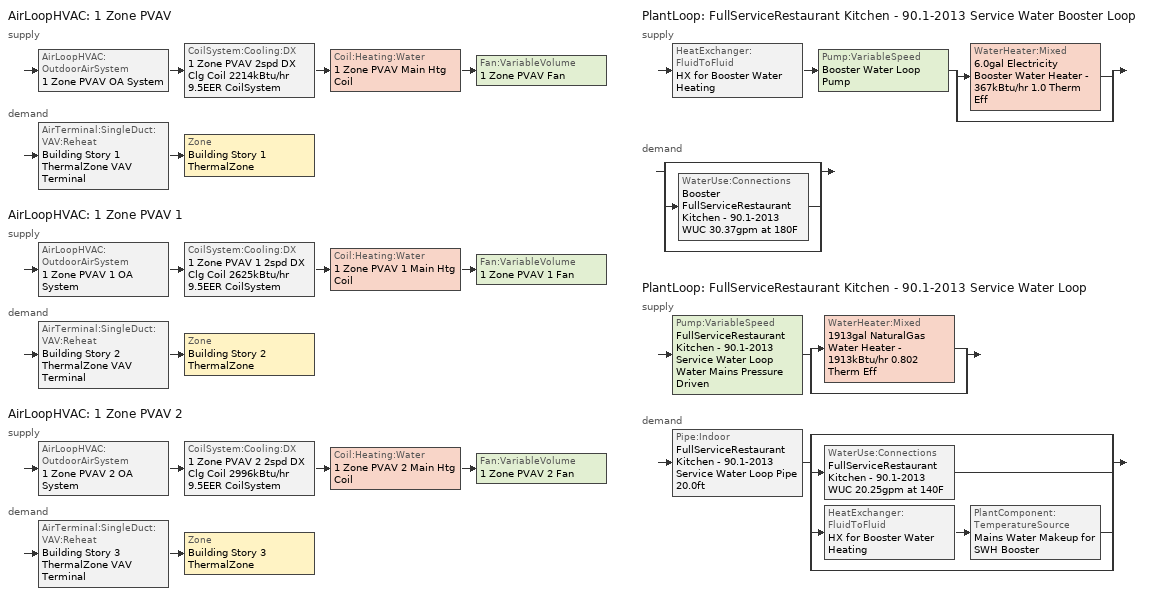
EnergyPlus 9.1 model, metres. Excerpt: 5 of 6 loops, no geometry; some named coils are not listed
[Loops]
AirLoopHVAC '1 Zone PVAV'
 supply: AirLoopHVAC:OutdoorAirSystem '1 Zone PVAV OA System' > CoilSystem:Cooling:DX '1 Zone PVAV 2spd DX Clg Coil 2214kBtu/hr 9.5EER CoilSystem' > Coil:Heating:Water '1 Zone PVAV Main Htg Coil' > Fan:VariableVolume '1 Zone PVAV Fan'
 demand: AirTerminal:SingleDuct:VAV:Reheat 'Building Story 1 ThermalZone VAV Terminal' > Zone 'Building Story 1 ThermalZone'
AirLoopHVAC '1 Zone PVAV 1'
 supply: AirLoopHVAC:OutdoorAirSystem '1 Zone PVAV 1 OA System' > CoilSystem:Cooling:DX '1 Zone PVAV 1 2spd DX Clg Coil 2625kBtu/hr 9.5EER CoilSystem' > Coil:Heating:Water '1 Zone PVAV 1 Main Htg Coil' > Fan:VariableVolume '1 Zone PVAV 1 Fan'
 demand: AirTerminal:SingleDuct:VAV:Reheat 'Building Story 2 ThermalZone VAV Terminal' > Zone 'Building Story 2 ThermalZone'
AirLoopHVAC '1 Zone PVAV 2'
 supply: AirLoopHVAC:OutdoorAirSystem '1 Zone PVAV 2 OA System' > CoilSystem:Cooling:DX '1 Zone PVAV 2 2spd DX Clg Coil 2996kBtu/hr 9.5EER CoilSystem' > Coil:Heating:Water '1 Zone PVAV 2 Main Htg Coil' > Fan:VariableVolume '1 Zone PVAV 2 Fan'
 demand: AirTerminal:SingleDuct:VAV:Reheat 'Building Story 3 ThermalZone VAV Terminal' > Zone 'Building Story 3 ThermalZone'
PlantLoop 'FullServiceRestaurant Kitchen - 90.1-2013 Service Water Booster Loop'
 supply: HeatExchanger:FluidToFluid 'HX for Booster Water Heating' > Pump:VariableSpeed 'Booster Water Loop Pump' > split
  | WaterHeater:Mixed '6.0gal Electricity Booster Water Heater - 367kBtu/hr 1.0 Therm Eff'
  | bypass
 demand: split
  | bypass
  | WaterUse:Connections 'Booster FullServiceRestaurant Kitchen - 90.1-2013 WUC 30.37gpm at 180F'
  | bypass
PlantLoop 'FullServiceRestaurant Kitchen - 90.1-2013 Service Water Loop'
 supply: Pump:VariableSpeed 'FullServiceRestaurant Kitchen - 90.1-2013 Service Water Loop Water Mains Pressure Driven' > split
  | WaterHeater:Mixed '1913gal NaturalGas Water Heater - 1913kBtu/hr 0.802 Therm Eff'
  | bypass
 demand: Pipe:Indoor 'FullServiceRestaurant Kitchen - 90.1-2013 Service Water Loop Pipe 20.0ft' > split
  | bypass
  | WaterUse:Connections 'FullServiceRestaurant Kitchen - 90.1-2013 WUC 20.25gpm at 140F'
  | HeatExchanger:FluidToFluid 'HX for Booster Water Heating' > PlantComponent:TemperatureSource 'Mains Water Makeup for SWH Booster'
  | bypass
[Material]
Copper pipe 0.75in type L: Roughness=Smooth; Thickness {m}=0.001143; Conductivity {W/m-K}=386; Density {kg/m3}=8906.27; Specific Heat {J/kg-K}=385.1856; Thermal Absorptance=0.9; Solar Absorptance=0.7; Visible Absorptance=0.7
[Construction]
Uninsulated copper pipe 0.75in type L: Copper pipe 0.75in type L
[ZoneControl:Thermostat] Control Object Type 1=ThermostatSetpoint:DualSetpoint
Name | Zone or ZoneList | Control Type Schedule | Control Name 1
Building Story 1 ThermalZone Thermostat | Building Story 1 ThermalZone | Building Story 1 ThermalZone Thermostat Schedule | Story Top Blended Space Type Thermostat
Building Story 2 ThermalZone Thermostat | Building Story 2 ThermalZone | Building Story 2 ThermalZone Thermostat Schedule | Story Mid Blended Space Type Thermostat
Building Story 3 ThermalZone Thermostat | Building Story 3 ThermalZone | Building Story 3 ThermalZone Thermostat Schedule | Story Ground Blended Space Type Thermostat
[ThermostatSetpoint:DualSetpoint]
Name | Heating Setpoint Temperature Schedule | Cooling Setpoint Temperature Schedule
Story Top Blended Space Type Thermostat; Story Mid Blended Space Type Thermostat | RestaurantSitDown HTGSETP_SCH_NO_OPTIMUM | RestaurantSitDown CLGSETP_SCH_NO_OPTIMUM
Story Ground Blended Space Type Thermostat | RestaurantSitDown HTGSETP_KITCHEN_SCH_NO_OPTIMUM | RestaurantSitDown CLGSETP_KITCHEN_SCH_NO_OPTIMUM
[AirTerminal:SingleDuct:VAV:Reheat] Availability Schedule=Always On Discrete; Maximum Air Flow Rate {m3/s}=Autosize; Zone Minimum Air Flow Input Method=Constant; Constant Minimum Air Flow Fraction=0.7; Fixed Minimum Air Flow Rate {m3/s}=0; Maximum Hot Water or Steam Flow Rate {m3/s}=Autosize; Minimum Hot Water or Steam Flow Rate {m3/s}=0; Convergence Tolerance=0.001; Damper Heating Action=ReverseWithLimits; Maximum Flow per Zone Floor Area During Reheat {m3/s-m2}=Autocalculate; Maximum Flow Fraction During Reheat=Autocalculate; Maximum Reheat Air Temperature {C}=50
Name | Reheat Coil
Building Story 1 ThermalZone VAV Terminal | Building Story 1 ThermalZone Reheat Coil
Building Story 2 ThermalZone VAV Terminal | Building Story 2 ThermalZone Reheat Coil
Building Story 3 ThermalZone VAV Terminal | Building Story 3 ThermalZone Reheat Coil
[Coil:Heating:Water] Availability Schedule=Always On Discrete; U-Factor Times Area Value {W/K}=Autosize; Maximum Water Flow Rate {m3/s}=Autosize; Performance Input Method=UFactorTimesAreaAndDesignWaterFlowRate; Rated Capacity {W}=Autosize; Rated Inlet Water Temperature {C}=82.2222; Rated Inlet Air Temperature {C}=7.22222; Rated Outlet Water Temperature {C}=71.1111; Rated Outlet Air Temperature {C}=12.7778; Rated Ratio for Air and Water Convection=0.5
1 Zone PVAV Main Htg Coil; 1 Zone PVAV 1 Main Htg Coil; 1 Zone PVAV 2 Main Htg Coil
[Zone equipment]
Building Story 1 ThermalZone: Building Story 1 ThermalZone VAV Terminal
Building Story 2 ThermalZone: Building Story 2 ThermalZone VAV Terminal
Building Story 3 ThermalZone: Building Story 3 ThermalZone VAV Terminal
[Sizing:Zone] Zone Cooling Design Supply Air Temperature Input Method=SupplyAirTemperature; Zone Cooling Design Supply Air Temperature {C}=12.7778; Zone Cooling Design Supply Air Temperature Difference {deltaC}=11.11; Zone Heating Design Supply Air Temperature Input Method=SupplyAirTemperature; Zone Heating Design Supply Air Temperature {C}=50; Zone Heating Design Supply Air Temperature Difference {deltaC}=11.11; Zone Cooling Design Supply Air Humidity Ratio {kgWater/kgDryAir}=0.0085; Zone Heating Design Supply Air Humidity Ratio {kgWater/kgDryAir}=0.008; Cooling Design Air Flow Method=DesignDay; Cooling Design Air Flow Rate {m3/s}=0; Cooling Minimum Air Flow per Zone Floor Area {m3/s-m2}=0.000762; Cooling Minimum Air Flow {m3/s}=0; Cooling Minimum Air Flow Fraction=0; Heating Design Air Flow Method=DesignDay; Heating Design Air Flow Rate {m3/s}=0; Heating Maximum Air Flow per Zone Floor Area {m3/s-m2}=0.002032; Heating Maximum Air Flow {m3/s}=0.141576; Heating Maximum Air Flow Fraction=0.3; Account for Dedicated Outdoor Air System=No
Name | Design Specification Outdoor Air Object | Design Specification Zone Air Distribution Object
Building Story 1 ThermalZone | Blended OA 2 | Building Story 1 ThermalZone Design Spec Zone Air Dist
Building Story 2 ThermalZone | Blended OA 1 | Building Story 2 ThermalZone Design Spec Zone Air Dist
Building Story 3 ThermalZone | Blended OA | Building Story 3 ThermalZone Design Spec Zone Air Dist
[DesignSpecification:ZoneAirDistribution] Zone Air Distribution Effectiveness in Cooling Mode=1; Zone Air Distribution Effectiveness in Heating Mode=1
Building Story 1 ThermalZone Design Spec Zone Air Dist; Building Story 2 ThermalZone Design Spec Zone Air Dist; Building Story 3 ThermalZone Design Spec Zone Air Dist
[Controller:MechanicalVentilation] System Outdoor Air Method=ZoneSum
Name | Availability Schedule | Demand Controlled Ventilation | Zone Name 1 | Design Specification Outdoor Air Object Name 1 | Design Specification Zone Air Distribution Object Name 1
1 Zone PVAV Ventilation Controller | 1 Zone PVAV Occ Sch | Yes | Building Story 1 ThermalZone | Blended OA 2 | Building Story 1 ThermalZone Design Spec Zone Air Dist
1 Zone PVAV 1 Ventilation Controller | 1 Zone PVAV 1 Occ Sch | Yes | Building Story 2 ThermalZone | Blended OA 1 | Building Story 2 ThermalZone Design Spec Zone Air Dist
1 Zone PVAV 2 Ventilation Controller | 1 Zone PVAV 2 Occ Sch | No | Building Story 3 ThermalZone | Blended OA | Building Story 3 ThermalZone Design Spec Zone Air Dist
[DesignSpecification:OutdoorAir] Outdoor Air Method=Sum; Outdoor Air Flow per Person {m3/s-person}=0; Outdoor Air Flow per Zone {m3/s}=0; Outdoor Air Flow Air Changes per Hour {1/hr}=0
Name | Outdoor Air Flow per Zone Floor Area {m3/s-m2}
Blended OA 2; Blended OA 1 | 0.0035814
Blended OA | 0.00155463
[AirLoopHVAC] Design Supply Air Flow Rate {m3/s}=AutoSize
1 Zone PVAV; 1 Zone PVAV 1; 1 Zone PVAV 2
[Sizing:System] Type of Load to Size On=Sensible; Design Outdoor Air Flow Rate {m3/s}=Autosize; Central Heating Maximum System Air Flow Ratio=0.3; Preheat Design Temperature {C}=7.22222; Preheat Design Humidity Ratio {kgWater/kgDryAir}=0.008; Precool Design Temperature {C}=12.7778; Precool Design Humidity Ratio {kgWater/kgDryAir}=0.008; Central Cooling Design Supply Air Temperature {C}=12.7778; Central Heating Design Supply Air Temperature {C}=12.7778; Type of Zone Sum to Use=Coincident; 100% Outdoor Air in Cooling=No; 100% Outdoor Air in Heating=No; Central Cooling Design Supply Air Humidity Ratio {kgWater/kgDryAir}=0.0085; Central Heating Design Supply Air Humidity Ratio {kgWater/kgDryAir}=0.008; Cooling Supply Air Flow Rate Method=DesignDay; Cooling Supply Air Flow Rate {m3/s}=0; Cooling Supply Air Flow Rate Per Floor Area {m3/s-m2}=0.00996765; Cooling Fraction of Autosized Cooling Supply Air Flow Rate=1; Cooling Supply Air Flow Rate Per Unit Cooling Capacity {m3/s-W}=3.94755e-05; Heating Supply Air Flow Rate Method=DesignDay; Heating Supply Air Flow Rate {m3/s}=0; Heating Supply Air Flow Rate Per Floor Area {m3/s-m2}=0.00996765; Heating Fraction of Autosized Heating Supply Air Flow Rate=1; Heating Fraction of Autosized Cooling Supply Air Flow Rate=1; Heating Supply Air Flow Rate Per Unit Heating Capacity {m3/s-W}=3.15882e-05; System Outdoor Air Method=ZoneSum; Zone Maximum Outdoor Air Fraction=1; Cooling Design Capacity Method=CoolingDesignCapacity; Cooling Design Capacity {W}=Autosize; Cooling Design Capacity Per Floor Area {W/m2}=234.7; Fraction of Autosized Cooling Design Capacity=1; Heating Design Capacity Method=HeatingDesignCapacity; Heating Design Capacity {W}=Autosize; Heating Design Capacity Per Floor Area {W/m2}=157; Fraction of Autosized Heating Design Capacity=1; Central Cooling Capacity Control Method=OnOff
1 Zone PVAV; 1 Zone PVAV 1; 1 Zone PVAV 2
[Controller:WaterCoil] Control Variable=Temperature; Action=Normal; Actuator Variable=Flow; Controller Convergence Tolerance {deltaC}=0.0001; Maximum Actuated Flow {m3/s}=Autosize; Minimum Actuated Flow {m3/s}=0
1 Zone PVAV Main Htg Coil Controller; 1 Zone PVAV 1 Main Htg Coil Controller; 1 Zone PVAV 2 Main Htg Coil Controller
[Controller:OutdoorAir] Maximum Outdoor Air Flow Rate {m3/s}=Autosize; Economizer Control Type=NoEconomizer; Economizer Control Action Type=ModulateFlow; Economizer Maximum Limit Dry-Bulb Temperature {C}=28; Economizer Maximum Limit Enthalpy {J/kg}=64000; Lockout Type=NoLockout; Minimum Limit Type=FixedMinimum; High Humidity Control=No; Control High Indoor Humidity Based on Outdoor Humidity Ratio=Yes; Heat Recovery Bypass Control Type=BypassWhenWithinEconomizerLimits
Name | Minimum Outdoor Air Flow Rate {m3/s} | Minimum Outdoor Air Schedule | Mechanical Ventilation Controller
Controller Outdoor Air 1 | 0 | 1 Zone PVAV Occ Sch | 1 Zone PVAV Ventilation Controller
Controller Outdoor Air 2 | 0 | 1 Zone PVAV 1 Occ Sch | 1 Zone PVAV 1 Ventilation Controller
Controller Outdoor Air 3 | Autosize | 1 Zone PVAV 2 Occ Sch | 1 Zone PVAV 2 Ventilation Controller
[SetpointManager:MixedAir] Control Variable=Temperature
Name | Setpoint Node or NodeList
1 Zone PVAV Mixed Air Node OS Default SPM | 1 Zone PVAV Mixed Air Node
1 Zone PVAV 2spd DX Clg Coil Outlet Air Node OS Default SPM | 1 Zone PVAV 2spd DX Clg Coil Outlet Air Node
1 Zone PVAV Main Htg Coil Outlet Air Node OS Default SPM | 1 Zone PVAV Main Htg Coil Outlet Air Node
1 Zone PVAV 1 Mixed Air Node OS Default SPM | 1 Zone PVAV 1 Mixed Air Node
1 Zone PVAV 1 2spd DX Clg Coil Outlet Air Node OS Default SPM | 1 Zone PVAV 1 2spd DX Clg Coil Outlet Air Node
1 Zone PVAV 1 Main Htg Coil Outlet Air Node OS Default SPM | 1 Zone PVAV 1 Main Htg Coil Outlet Air Node
1 Zone PVAV 2 Mixed Air Node OS Default SPM | 1 Zone PVAV 2 Mixed Air Node
1 Zone PVAV 2 2spd DX Clg Coil Outlet Air Node OS Default SPM | 1 Zone PVAV 2 2spd DX Clg Coil Outlet Air Node
1 Zone PVAV 2 Main Htg Coil Outlet Air Node OS Default SPM | 1 Zone PVAV 2 Main Htg Coil Outlet Air Node
[CoilSystem:Cooling:DX] Availability Schedule=Always On Discrete
Name | Cooling Coil
1 Zone PVAV 2spd DX Clg Coil 2214kBtu/hr 9.5EER CoilSystem | 1 Zone PVAV 2spd DX Clg Coil 2214kBtu/hr 9.5EER
1 Zone PVAV 1 2spd DX Clg Coil 2625kBtu/hr 9.5EER CoilSystem | 1 Zone PVAV 1 2spd DX Clg Coil 2625kBtu/hr 9.5EER
1 Zone PVAV 2 2spd DX Clg Coil 2996kBtu/hr 9.5EER CoilSystem | 1 Zone PVAV 2 2spd DX Clg Coil 2996kBtu/hr 9.5EER
[Coil:Cooling:DX:TwoSpeed] Availability Schedule=Always On Discrete; High Speed Gross Rated Total Cooling Capacity {W}=Autosize; High Speed Rated Sensible Heat Ratio=Autosize; High Speed Gross Rated Cooling COP {W/W}=3.2994; High Speed Rated Air Flow Rate {m3/s}=Autosize; Total Cooling Capacity Function of Temperature Curve=PSZ-AC_Unitary_PackagecoolCapFT; Total Cooling Capacity Function of Flow Fraction Curve=PSZ-AC_Unitary_PackagecoolFFF; Energy Input Ratio Function of Temperature Curve=PSZ-AC DX Unitary Package EIRFT; Energy Input Ratio Function of Flow Fraction Curve=PSZ-AC_Unitary_PackagecoolEIRFFF; Part Load Fraction Correlation Curve=PSZ-AC_Unitary_PackagecoolPLR; Low Speed Gross Rated Total Cooling Capacity {W}=Autosize; Low Speed Gross Rated Sensible Heat Ratio=0.69; Low Speed Gross Rated Cooling COP {W/W}=3.2994; Low Speed Rated Air Flow Rate {m3/s}=Autosize; Low Speed Total Cooling Capacity Function of Temperature Curve=PSZ-AC_Unitary_PackagecoolCapFT; Low Speed Energy Input Ratio Function of Temperature Curve=PSZ-AC DX Unitary Package EIRFT; Condenser Type=AirCooled; High Speed Evaporative Condenser Effectiveness=0; High Speed Evaporative Condenser Air Flow Rate {m3/s}=Autosize; High Speed Evaporative Condenser Pump Rated Power Consumption {W}=Autosize; Low Speed Evaporative Condenser Effectiveness=0; Low Speed Evaporative Condenser Air Flow Rate {m3/s}=Autosize; Low Speed Evaporative Condenser Pump Rated Power Consumption {W}=Autosize; Basin Heater Capacity {W/K}=10; Basin Heater Setpoint Temperature {C}=2
1 Zone PVAV 2spd DX Clg Coil 2214kBtu/hr 9.5EER; 1 Zone PVAV 1 2spd DX Clg Coil 2625kBtu/hr 9.5EER; 1 Zone PVAV 2 2spd DX Clg Coil 2996kBtu/hr 9.5EER
[Fan:VariableVolume] Fan Total Efficiency=0.6201; Pressure Rise {Pa}=1389.92; Maximum Flow Rate {m3/s}=AutoSize; Fan Power Minimum Flow Rate Input Method=Fraction; Fan Power Minimum Flow Fraction=0.1; Fan Power Minimum Air Flow Rate {m3/s}=0; Motor Efficiency=0.954; Motor In Airstream Fraction=1; Fan Power Coefficient 1=0.027828; Fan Power Coefficient 2=0.026583; Fan Power Coefficient 3=-0.087069; Fan Power Coefficient 4=1.03092; Fan Power Coefficient 5=0
Name | Availability Schedule
1 Zone PVAV Fan | 1 Zone PVAV Occ Sch
1 Zone PVAV 1 Fan | 1 Zone PVAV 1 Occ Sch
1 Zone PVAV 2 Fan | 1 Zone PVAV 2 Occ Sch
[SetpointManager:Scheduled] Control Variable=Temperature
Name | Schedule | Setpoint Node or NodeList
1 Zone PVAV Supply Air Setpoint Manager | Supply Air Temp - 55.0F | 1 Zone PVAV Supply Outlet Node
1 Zone PVAV 1 Supply Air Setpoint Manager | Supply Air Temp - 55.0F 1 | 1 Zone PVAV 1 Supply Outlet Node
1 Zone PVAV 2 Supply Air Setpoint Manager | Supply Air Temp - 55.0F 2 | 1 Zone PVAV 2 Supply Outlet Node
Hot water booster setpoint manager | Service Water Booster Temp - 180.00000000000006F | FullServiceRestaurant Kitchen - 90.1-2013 Service Water Booster Loop Supply Outlet Node
Service hot water setpoint manager | Service Water Loop Temp - 140F | FullServiceRestaurant Kitchen - 90.1-2013 Service Water Loop Supply Outlet Node
[PlantLoop] Fluid Type=Water; Maximum Loop Flow Rate {m3/s}=Autosize; Minimum Loop Flow Rate {m3/s}=0; Plant Loop Volume {m3}=Autocalculate; Load Distribution Scheme=Optimal; Plant Loop Demand Calculation Scheme=SingleSetpoint
Name | Plant Equipment Operation Scheme | Maximum Loop Temperature {C} | Minimum Loop Temperature {C}
FullServiceRestaurant Kitchen - 90.1-2013 Service Water Booster Loop | FullServiceRestaurant Kitchen - 90.1-2013 Service Water Booster Loop Operation Schemes | 100 | 0
FullServiceRestaurant Kitchen - 90.1-2013 Service Water Loop | FullServiceRestaurant Kitchen - 90.1-2013 Service Water Loop Operation Schemes | 60 | 10
[Sizing:Plant] Loop Type=Heating; Loop Design Temperature Difference {deltaC}=5; Sizing Option=NonCoincident; Zone Timesteps in Averaging Window=1; Coincident Sizing Factor Mode=None
Name | Design Loop Exit Temperature {C}
FullServiceRestaurant Kitchen - 90.1-2013 Service Water Booster Loop | 82.2222
FullServiceRestaurant Kitchen - 90.1-2013 Service Water Loop | 60
[HeatExchanger:FluidToFluid]
HX for Booster Water Heating: Loop Demand Side Design Flow Rate {m3/s}=Autosize; Loop Supply Side Design Flow Rate {m3/s}=Autosize; Heat Exchange Model Type=Ideal; Heat Exchanger U-Factor Times Area Value {W/K}=Autosize; Control Type=UncontrolledOn; Minimum Temperature Difference to Activate Heat Exchanger {deltaC}=0.01; Heat Transfer Metering End Use Type=LoopToLoop; Component Override Cooling Control Temperature Mode=Loop; Sizing Factor=1; Operation Minimum Temperature Limit {C}=0; Operation Maximum Temperature Limit {C}=100
[Pump:VariableSpeed] Design Maximum Flow Rate {m3/s}=Autosize; Fraction of Motor Inefficiencies to Fluid Stream=0; Coefficient 1 of the Part Load Performance Curve=0; Coefficient 2 of the Part Load Performance Curve=1; Coefficient 3 of the Part Load Performance Curve=0; Coefficient 4 of the Part Load Performance Curve=0; Design Minimum Flow Rate {m3/s}=0; Pump Control Type=Continuous; Skin Loss Radiative Fraction=0.5; Design Power Sizing Method=PowerPerFlowPerPressure; Design Electric Power per Unit Flow Rate {W/(m3/s)}=348701.1; Design Shaft Power per Unit Flow Rate per Unit Head=1.28205; Design Minimum Flow Rate Fraction=0
Name | Design Pump Head {Pa} | Design Power Consumption {W} | Motor Efficiency
Booster Water Loop Pump | 0 | 0 | 1
FullServiceRestaurant Kitchen - 90.1-2013 Service Water Loop Water Mains Pressure Driven | 0.001 | Autosize | 0.7
[WaterHeater:Mixed] Deadband Temperature Difference {deltaC}=2; Heater Control Type=Cycle; Heater Ignition Minimum Flow Rate {m3/s}=0; Heater Ignition Delay {s}=0; Off Cycle Parasitic Fuel Consumption Rate {W}=0; Off Cycle Parasitic Heat Fraction to Tank=0; On Cycle Parasitic Fuel Consumption Rate {W}=0; On Cycle Parasitic Heat Fraction to Tank=0; Ambient Temperature Indicator=Schedule; Off Cycle Loss Fraction to Zone=1; On Cycle Loss Fraction to Zone=1; Use Side Effectiveness=1; Source Side Effectiveness=1; Use Side Design Flow Rate {m3/s}=Autosize; Source Side Design Flow Rate {m3/s}=Autosize; Indirect Water Heating Recovery Time {hr}=1.5; Source Side Flow Control Mode=IndirectHeatPrimarySetpoint
Name | Tank Volume {m3} | Setpoint Temperature Schedule | Maximum Temperature Limit {C} | Heater Maximum Capacity {W} | Heater Fuel Type | Heater Thermal Efficiency | Off Cycle Parasitic Fuel Type | On Cycle Parasitic Fuel Type | Ambient Temperature Schedule | Off Cycle Loss Coefficient to Ambient Temperature {W/K} | On Cycle Loss Coefficient to Ambient Temperature {W/K}
6.0gal Electricity Booster Water Heater - 367kBtu/hr 1.0 Therm Eff | 0.0227125 | Service Water Booster Temp - 180.00000000000006F | 82.2222 | 107653 | Electricity | 1 | Electricity | Electricity | Water Heater Ambient Temp Schedule - 71.6 | 1.59362 | 1.59362
1913gal NaturalGas Water Heater - 1913kBtu/hr 0.802 Therm Eff | 7.24212 | Service Water Loop Temp - 140F | 60 | 560694 | NaturalGas | 0.802107 | NaturalGas | NaturalGas | Water Heater Ambient Temp Schedule - 71.6f | 37.9666 | 37.9666
[WaterUse:Connections]
Name | Water Use Equipment Name 1
Booster FullServiceRestaurant Kitchen - 90.1-2013 WUC 30.37gpm at 180F | Booster FullServiceRestaurant Kitchen - 90.1-2013 Service Water Use 30.37gpm at 180F
FullServiceRestaurant Kitchen - 90.1-2013 WUC 20.25gpm at 140F | FullServiceRestaurant Kitchen - 90.1-2013 Service Water Use 20.25gpm at 140F
[WaterUse:Equipment] Flow Rate Fraction Schedule=RestaurantSitDown BLDG_SWH_SCH; Sensible Fraction Schedule=Fraction Sensible - 0.2; Latent Fraction Schedule=Fraction Latent - 0.05
Name | Peak Flow Rate {m3/s} | Target Temperature Schedule
Booster FullServiceRestaurant Kitchen - 90.1-2013 Service Water Use 30.37gpm at 180F | 0.00191591 | Mixed Water At Faucet Temp - 180F
FullServiceRestaurant Kitchen - 90.1-2013 Service Water Use 20.25gpm at 140F | 0.00127727 | Mixed Water At Faucet Temp - 140F
[PlantEquipmentOperationSchemes] Control Scheme Object Type 1=PlantEquipmentOperation:HeatingLoad; Control Scheme Schedule Name 1=Always On Discrete
Name | Control Scheme Name 1
FullServiceRestaurant Kitchen - 90.1-2013 Service Water Booster Loop Operation Schemes | FullServiceRestaurant Kitchen - 90.1-2013 Service Water Booster Loop Heating Operation Scheme
FullServiceRestaurant Kitchen - 90.1-2013 Service Water Loop Operation Schemes | FullServiceRestaurant Kitchen - 90.1-2013 Service Water Loop Heating Operation Scheme
[PlantEquipmentOperation:HeatingLoad] Load Range Lower Limit 1 {W}=0; Load Range Upper Limit 1 {W}=1000000000
Name | Range Equipment List Name 1
FullServiceRestaurant Kitchen - 90.1-2013 Service Water Booster Loop Heating Operation Scheme | FullServiceRestaurant Kitchen - 90.1-2013 Service Water Booster Loop Heating Equipment List
FullServiceRestaurant Kitchen - 90.1-2013 Service Water Loop Heating Operation Scheme | FullServiceRestaurant Kitchen - 90.1-2013 Service Water Loop Heating Equipment List
[PlantEquipmentList]
FullServiceRestaurant Kitchen - 90.1-2013 Service Water Booster Loop Heating Equipment List: HeatExchanger:FluidToFluid, HX for Booster Water Heating, WaterHeater:Mixed, 6.0gal Electricity Booster Water Heater - 367kBtu/hr 1.0 Therm Eff
FullServiceRestaurant Kitchen - 90.1-2013 Service Water Loop Heating Equipment List: WaterHeater:Mixed, 1913gal NaturalGas Water Heater - 1913kBtu/hr 0.802 Therm Eff
[Pipe:Indoor]
FullServiceRestaurant Kitchen - 90.1-2013 Service Water Loop Pipe 20.0ft: Construction=Uninsulated copper pipe 0.75in type L; Environment Type=Schedule; Ambient Temperature Schedule=FullServiceRestaurant Kitchen - 90.1-2013 Service Water Loop Piping Air Temp - 70F; Ambient Air Velocity Schedule=FullServiceRestaurant Kitchen - 90.1-2013 Service Water Loop Piping Air Velocity - 0.67mph; Pipe Inside Diameter {m}=0.019939; Pipe Length {m}=6.096
[PlantComponent:TemperatureSource]
Mains Water Makeup for SWH Booster: Design Volume Flow Rate {m3/s}=Autosize; Temperature Specification Type=Scheduled; Source Temperature {C}=8; Source Temperature Schedule=Mains Water Temperature
[Schedule:Compact]
Building Story 1 ThermalZone Thermostat Schedule; Building Story 2 ThermalZone Thermostat Schedule; Building Story 3 ThermalZone Thermostat Schedule: Through: 12/31, For: AllDays, Until: 24:00, 4
[Schedule:Day:Interval]
RestaurantSitDown HTGSETP_SCH_NO_OPTIMUM Default|Sat|Wkdy Day; RestaurantSitDown HTGSETP_SCH_NO_OPTIMUM Default: No, 04:00, 15.6, 24:00, 21
RestaurantSitDown HTGSETP_SCH_NO_OPTIMUM Summer Design Day; RestaurantSitDown HTGSETP_KITCHEN_SCH_NO_OPTIMUM Summer Design Day: No, 24:00, 15.6
RestaurantSitDown HTGSETP_SCH_NO_OPTIMUM Winter Design Day: No, 24:00, 21
RestaurantSitDown CLGSETP_SCH_NO_OPTIMUM Default|Sat|Wkdy Day; RestaurantSitDown CLGSETP_SCH_NO_OPTIMUM Default: No, 04:00, 30, 24:00, 24
RestaurantSitDown CLGSETP_SCH_NO_OPTIMUM Summer Design Day: No, 05:00, 30, 06:00, 26, 24:00, 24
RestaurantSitDown CLGSETP_SCH_NO_OPTIMUM Winter Design Day; RestaurantSitDown CLGSETP_KITCHEN_SCH_NO_OPTIMUM Winter Design Day: No, 24:00, 30
1 Zone PVAV Occ Sch Default; 1 Zone PVAV 1 Occ Sch Default; 1 Zone PVAV 2 Occ Sch Default: No, 07:00, 0, 24:00, 1
1 Zone PVAV Occ Sch Summer Design Day; 1 Zone PVAV Occ Sch Winter Design Day; 1 Zone PVAV 1 Occ Sch Summer Design Day; 1 Zone PVAV 1 Occ Sch Winter Design Day; 1 Zone PVAV 2 Occ Sch Summer Design Day; 1 Zone PVAV 2 Occ Sch Winter Design Day: No, 24:00, 1
RestaurantSitDown HTGSETP_KITCHEN_SCH_NO_OPTIMUM Default|Sat|Wkdy Day; RestaurantSitDown HTGSETP_KITCHEN_SCH_NO_OPTIMUM Default: No, 01:00, 19, 04:00, 15.6, 24:00, 19
RestaurantSitDown HTGSETP_KITCHEN_SCH_NO_OPTIMUM Winter Design Day: No, 24:00, 19
RestaurantSitDown CLGSETP_KITCHEN_SCH_NO_OPTIMUM Default|Sat|Wkdy Day; RestaurantSitDown CLGSETP_KITCHEN_SCH_NO_OPTIMUM Default: No, 01:00, 26, 04:00, 30, 24:00, 26
RestaurantSitDown CLGSETP_KITCHEN_SCH_NO_OPTIMUM Summer Design Day: No, 01:00, 26, 05:00, 30, 06:00, 28, 24:00, 26
Fraction Latent - 0.05 Default: No, 24:00, 0.05
Fraction Sensible - 0.2 Default: No, 24:00, 0.2
FullServiceRestaurant Kitchen - 90.1-2013 Service Water Loop Piping Air Temp - 70F Default: No, 24:00, 21.1111
FullServiceRestaurant Kitchen - 90.1-2013 Service Water Loop Piping Air Velocity - 0.67mph Default: No, 24:00, 0.3
Mixed Water At Faucet Temp - 140F Default; Service Water Loop Temp - 140F Default: No, 24:00, 60
Mixed Water At Faucet Temp - 180F Default; Service Water Booster Temp - 180.00000000000006F Default: No, 24:00, 82.2222
RestaurantSitDown BLDG_SWH_SCH Default: No, 01:00, 0.25, 06:00, 0, 10:00, 0.15, 12:00, 0.5, 14:00, 0.4, 17:00, 0.3, 18:00, 0.4, 20:00, 0.5, 21:00, 0.4, 22:00, 0.5, 23:00, 0.4, 24:00, 0.2
RestaurantSitDown BLDG_SWH_SCH SmrDsn|Wkdy Day; RestaurantSitDown BLDG_SWH_SCH Summer Design Day: No, 01:00, 0.2, 06:00, 0, 07:00, 0.15, 08:00, 0.6, 09:00, 0.55, 10:00, 0.45, 11:00, 0.4, 12:00, 0.45, 13:00, 0.4, 14:00, 0.35, 17:00, 0.3, 18:00, 0.4, 19:00, 0.55, 20:00, 0.6, 21:00, 0.5, 22:00, 0.55, 23:00, 0.45, 24:00, 0.25
RestaurantSitDown BLDG_SWH_SCH Winter Design Day; RestaurantSitDown BLDG_SWH_SCH WntrDsn|Sat Day: No, 01:00, 0.2, 06:00, 0, 09:00, 0.15, 10:00, 0.5, 11:00, 0.45, 13:00, 0.5, 14:00, 0.45, 16:00, 0.4, 17:00, 0.35, 18:00, 0.4, 20:00, 0.55, 21:00, 0.5, 22:00, 0.55, 23:00, 0.4, 24:00, 0.3
Supply Air Temp - 55.0F Default; Supply Air Temp - 55.0F Default 1; Supply Air Temp - 55.0F Default 2: No, 24:00, 12.7778
Water Heater Ambient Temp Schedule - 71.6 Default; Water Heater Ambient Temp Schedule - 71.6f Default: No, 24:00, 22
[Schedule:Week:Daily]
RestaurantSitDown HTGSETP_SCH_NO_OPTIMUM Week Rule - Jan1-Jan5: RestaurantSitDown HTGSETP_SCH_NO_OPTIMUM Default, RestaurantSitDown HTGSETP_SCH_NO_OPTIMUM Default, RestaurantSitDown HTGSETP_SCH_NO_OPTIMUM Default|Sat|Wkdy Day, RestaurantSitDown HTGSETP_SCH_NO_OPTIMUM Default|Sat|Wkdy Day, RestaurantSitDown HTGSETP_SCH_NO_OPTIMUM Default|Sat|Wkdy Day, RestaurantSitDown HTGSETP_SCH_NO_OPTIMUM Default|Sat|Wkdy Day, RestaurantSitDown HTGSETP_SCH_NO_OPTIMUM Default|Sat|Wkdy Day, RestaurantSitDown HTGSETP_SCH_NO_OPTIMUM Default, RestaurantSitDown HTGSETP_SCH_NO_OPTIMUM Summer Design Day, RestaurantSitDown HTGSETP_SCH_NO_OPTIMUM Winter Design Day, RestaurantSitDown HTGSETP_SCH_NO_OPTIMUM Default, RestaurantSitDown HTGSETP_SCH_NO_OPTIMUM Default
RestaurantSitDown HTGSETP_SCH_NO_OPTIMUM Week Rule - Jan6-Dec31: RestaurantSitDown HTGSETP_SCH_NO_OPTIMUM Default, RestaurantSitDown HTGSETP_SCH_NO_OPTIMUM Default|Sat|Wkdy Day, RestaurantSitDown HTGSETP_SCH_NO_OPTIMUM Default|Sat|Wkdy Day, RestaurantSitDown HTGSETP_SCH_NO_OPTIMUM Default|Sat|Wkdy Day, RestaurantSitDown HTGSETP_SCH_NO_OPTIMUM Default|Sat|Wkdy Day, RestaurantSitDown HTGSETP_SCH_NO_OPTIMUM Default|Sat|Wkdy Day, RestaurantSitDown HTGSETP_SCH_NO_OPTIMUM Default|Sat|Wkdy Day, RestaurantSitDown HTGSETP_SCH_NO_OPTIMUM Default, RestaurantSitDown HTGSETP_SCH_NO_OPTIMUM Summer Design Day, RestaurantSitDown HTGSETP_SCH_NO_OPTIMUM Winter Design Day, RestaurantSitDown HTGSETP_SCH_NO_OPTIMUM Default, RestaurantSitDown HTGSETP_SCH_NO_OPTIMUM Default
RestaurantSitDown CLGSETP_SCH_NO_OPTIMUM Week Rule - Jan1-Jan5: RestaurantSitDown CLGSETP_SCH_NO_OPTIMUM Default, RestaurantSitDown CLGSETP_SCH_NO_OPTIMUM Default, RestaurantSitDown CLGSETP_SCH_NO_OPTIMUM Default|Sat|Wkdy Day, RestaurantSitDown CLGSETP_SCH_NO_OPTIMUM Default|Sat|Wkdy Day, RestaurantSitDown CLGSETP_SCH_NO_OPTIMUM Default|Sat|Wkdy Day, RestaurantSitDown CLGSETP_SCH_NO_OPTIMUM Default|Sat|Wkdy Day, RestaurantSitDown CLGSETP_SCH_NO_OPTIMUM Default|Sat|Wkdy Day, RestaurantSitDown CLGSETP_SCH_NO_OPTIMUM Default, RestaurantSitDown CLGSETP_SCH_NO_OPTIMUM Summer Design Day, RestaurantSitDown CLGSETP_SCH_NO_OPTIMUM Winter Design Day, RestaurantSitDown CLGSETP_SCH_NO_OPTIMUM Default, RestaurantSitDown CLGSETP_SCH_NO_OPTIMUM Default
RestaurantSitDown CLGSETP_SCH_NO_OPTIMUM Week Rule - Jan6-Dec31: RestaurantSitDown CLGSETP_SCH_NO_OPTIMUM Default, RestaurantSitDown CLGSETP_SCH_NO_OPTIMUM Default|Sat|Wkdy Day, RestaurantSitDown CLGSETP_SCH_NO_OPTIMUM Default|Sat|Wkdy Day, RestaurantSitDown CLGSETP_SCH_NO_OPTIMUM Default|Sat|Wkdy Day, RestaurantSitDown CLGSETP_SCH_NO_OPTIMUM Default|Sat|Wkdy Day, RestaurantSitDown CLGSETP_SCH_NO_OPTIMUM Default|Sat|Wkdy Day, RestaurantSitDown CLGSETP_SCH_NO_OPTIMUM Default|Sat|Wkdy Day, RestaurantSitDown CLGSETP_SCH_NO_OPTIMUM Default, RestaurantSitDown CLGSETP_SCH_NO_OPTIMUM Summer Design Day, RestaurantSitDown CLGSETP_SCH_NO_OPTIMUM Winter Design Day, RestaurantSitDown CLGSETP_SCH_NO_OPTIMUM Default, RestaurantSitDown CLGSETP_SCH_NO_OPTIMUM Default
1 Zone PVAV Occ Sch Week Rule - Jan1-Dec31: 1 Zone PVAV Occ Sch Default, 1 Zone PVAV Occ Sch Default, 1 Zone PVAV Occ Sch Default, 1 Zone PVAV Occ Sch Default, 1 Zone PVAV Occ Sch Default, 1 Zone PVAV Occ Sch Default, 1 Zone PVAV Occ Sch Default, 1 Zone PVAV Occ Sch Default, 1 Zone PVAV Occ Sch Summer Design Day, 1 Zone PVAV Occ Sch Winter Design Day, 1 Zone PVAV Occ Sch Default, 1 Zone PVAV Occ Sch Default
1 Zone PVAV 1 Occ Sch Week Rule - Jan1-Dec31: 1 Zone PVAV 1 Occ Sch Default, 1 Zone PVAV 1 Occ Sch Default, 1 Zone PVAV 1 Occ Sch Default, 1 Zone PVAV 1 Occ Sch Default, 1 Zone PVAV 1 Occ Sch Default, 1 Zone PVAV 1 Occ Sch Default, 1 Zone PVAV 1 Occ Sch Default, 1 Zone PVAV 1 Occ Sch Default, 1 Zone PVAV 1 Occ Sch Summer Design Day, 1 Zone PVAV 1 Occ Sch Winter Design Day, 1 Zone PVAV 1 Occ Sch Default, 1 Zone PVAV 1 Occ Sch Default
RestaurantSitDown HTGSETP_KITCHEN_SCH_NO_OPTIMUM Week Rule - Jan1-Jan5: RestaurantSitDown HTGSETP_KITCHEN_SCH_NO_OPTIMUM Default, RestaurantSitDown HTGSETP_KITCHEN_SCH_NO_OPTIMUM Default, RestaurantSitDown HTGSETP_KITCHEN_SCH_NO_OPTIMUM Default|Sat|Wkdy Day, RestaurantSitDown HTGSETP_KITCHEN_SCH_NO_OPTIMUM Default|Sat|Wkdy Day, RestaurantSitDown HTGSETP_KITCHEN_SCH_NO_OPTIMUM Default|Sat|Wkdy Day, RestaurantSitDown HTGSETP_KITCHEN_SCH_NO_OPTIMUM Default|Sat|Wkdy Day, RestaurantSitDown HTGSETP_KITCHEN_SCH_NO_OPTIMUM Default|Sat|Wkdy Day, RestaurantSitDown HTGSETP_KITCHEN_SCH_NO_OPTIMUM Default, RestaurantSitDown HTGSETP_KITCHEN_SCH_NO_OPTIMUM Summer Design Day, RestaurantSitDown HTGSETP_KITCHEN_SCH_NO_OPTIMUM Winter Design Day, RestaurantSitDown HTGSETP_KITCHEN_SCH_NO_OPTIMUM Default, RestaurantSitDown HTGSETP_KITCHEN_SCH_NO_OPTIMUM Default
RestaurantSitDown HTGSETP_KITCHEN_SCH_NO_OPTIMUM Week Rule - Jan6-Dec31: RestaurantSitDown HTGSETP_KITCHEN_SCH_NO_OPTIMUM Default, RestaurantSitDown HTGSETP_KITCHEN_SCH_NO_OPTIMUM Default|Sat|Wkdy Day, RestaurantSitDown HTGSETP_KITCHEN_SCH_NO_OPTIMUM Default|Sat|Wkdy Day, RestaurantSitDown HTGSETP_KITCHEN_SCH_NO_OPTIMUM Default|Sat|Wkdy Day, RestaurantSitDown HTGSETP_KITCHEN_SCH_NO_OPTIMUM Default|Sat|Wkdy Day, RestaurantSitDown HTGSETP_KITCHEN_SCH_NO_OPTIMUM Default|Sat|Wkdy Day, RestaurantSitDown HTGSETP_KITCHEN_SCH_NO_OPTIMUM Default|Sat|Wkdy Day, RestaurantSitDown HTGSETP_KITCHEN_SCH_NO_OPTIMUM Default, RestaurantSitDown HTGSETP_KITCHEN_SCH_NO_OPTIMUM Summer Design Day, RestaurantSitDown HTGSETP_KITCHEN_SCH_NO_OPTIMUM Winter Design Day, RestaurantSitDown HTGSETP_KITCHEN_SCH_NO_OPTIMUM Default, RestaurantSitDown HTGSETP_KITCHEN_SCH_NO_OPTIMUM Default
RestaurantSitDown CLGSETP_KITCHEN_SCH_NO_OPTIMUM Week Rule - Jan1-Jan5: RestaurantSitDown CLGSETP_KITCHEN_SCH_NO_OPTIMUM Default, RestaurantSitDown CLGSETP_KITCHEN_SCH_NO_OPTIMUM Default, RestaurantSitDown CLGSETP_KITCHEN_SCH_NO_OPTIMUM Default|Sat|Wkdy Day, RestaurantSitDown CLGSETP_KITCHEN_SCH_NO_OPTIMUM Default|Sat|Wkdy Day, RestaurantSitDown CLGSETP_KITCHEN_SCH_NO_OPTIMUM Default|Sat|Wkdy Day, RestaurantSitDown CLGSETP_KITCHEN_SCH_NO_OPTIMUM Default|Sat|Wkdy Day, RestaurantSitDown CLGSETP_KITCHEN_SCH_NO_OPTIMUM Default|Sat|Wkdy Day, RestaurantSitDown CLGSETP_KITCHEN_SCH_NO_OPTIMUM Default, RestaurantSitDown CLGSETP_KITCHEN_SCH_NO_OPTIMUM Summer Design Day, RestaurantSitDown CLGSETP_KITCHEN_SCH_NO_OPTIMUM Winter Design Day, RestaurantSitDown CLGSETP_KITCHEN_SCH_NO_OPTIMUM Default, RestaurantSitDown CLGSETP_KITCHEN_SCH_NO_OPTIMUM Default
RestaurantSitDown CLGSETP_KITCHEN_SCH_NO_OPTIMUM Week Rule - Jan6-Dec31: RestaurantSitDown CLGSETP_KITCHEN_SCH_NO_OPTIMUM Default, RestaurantSitDown CLGSETP_KITCHEN_SCH_NO_OPTIMUM Default|Sat|Wkdy Day, RestaurantSitDown CLGSETP_KITCHEN_SCH_NO_OPTIMUM Default|Sat|Wkdy Day, RestaurantSitDown CLGSETP_KITCHEN_SCH_NO_OPTIMUM Default|Sat|Wkdy Day, RestaurantSitDown CLGSETP_KITCHEN_SCH_NO_OPTIMUM Default|Sat|Wkdy Day, RestaurantSitDown CLGSETP_KITCHEN_SCH_NO_OPTIMUM Default|Sat|Wkdy Day, RestaurantSitDown CLGSETP_KITCHEN_SCH_NO_OPTIMUM Default|Sat|Wkdy Day, RestaurantSitDown CLGSETP_KITCHEN_SCH_NO_OPTIMUM Default, RestaurantSitDown CLGSETP_KITCHEN_SCH_NO_OPTIMUM Summer Design Day, RestaurantSitDown CLGSETP_KITCHEN_SCH_NO_OPTIMUM Winter Design Day, RestaurantSitDown CLGSETP_KITCHEN_SCH_NO_OPTIMUM Default, RestaurantSitDown CLGSETP_KITCHEN_SCH_NO_OPTIMUM Default
1 Zone PVAV 2 Occ Sch Week Rule - Jan1-Dec31: 1 Zone PVAV 2 Occ Sch Default, 1 Zone PVAV 2 Occ Sch Default, 1 Zone PVAV 2 Occ Sch Default, 1 Zone PVAV 2 Occ Sch Default, 1 Zone PVAV 2 Occ Sch Default, 1 Zone PVAV 2 Occ Sch Default, 1 Zone PVAV 2 Occ Sch Default, 1 Zone PVAV 2 Occ Sch Default, 1 Zone PVAV 2 Occ Sch Summer Design Day, 1 Zone PVAV 2 Occ Sch Winter Design Day, 1 Zone PVAV 2 Occ Sch Default, 1 Zone PVAV 2 Occ Sch Default
Fraction Latent - 0.05 Week Rule - Jan1-Dec31: Fraction Latent - 0.05 Default, Fraction Latent - 0.05 Default, Fraction Latent - 0.05 Default, Fraction Latent - 0.05 Default, Fraction Latent - 0.05 Default, Fraction Latent - 0.05 Default, Fraction Latent - 0.05 Default, Fraction Latent - 0.05 Default, Fraction Latent - 0.05 Default, Fraction Latent - 0.05 Default, Fraction Latent - 0.05 Default, Fraction Latent - 0.05 Default
Fraction Sensible - 0.2 Week Rule - Jan1-Dec31: Fraction Sensible - 0.2 Default, Fraction Sensible - 0.2 Default, Fraction Sensible - 0.2 Default, Fraction Sensible - 0.2 Default, Fraction Sensible - 0.2 Default, Fraction Sensible - 0.2 Default, Fraction Sensible - 0.2 Default, Fraction Sensible - 0.2 Default, Fraction Sensible - 0.2 Default, Fraction Sensible - 0.2 Default, Fraction Sensible - 0.2 Default, Fraction Sensible - 0.2 Default
FullServiceRestaurant Kitchen - 90.1-2013 Service Water Loop Piping Air Temp - 70F Week Rule - Jan1-Dec31: FullServiceRestaurant Kitchen - 90.1-2013 Service Water Loop Piping Air Temp - 70F Default, FullServiceRestaurant Kitchen - 90.1-2013 Service Water Loop Piping Air Temp - 70F Default, FullServiceRestaurant Kitchen - 90.1-2013 Service Water Loop Piping Air Temp - 70F Default, FullServiceRestaurant Kitchen - 90.1-2013 Service Water Loop Piping Air Temp - 70F Default, FullServiceRestaurant Kitchen - 90.1-2013 Service Water Loop Piping Air Temp - 70F Default, FullServiceRestaurant Kitchen - 90.1-2013 Service Water Loop Piping Air Temp - 70F Default, FullServiceRestaurant Kitchen - 90.1-2013 Service Water Loop Piping Air Temp - 70F Default, FullServiceRestaurant Kitchen - 90.1-2013 Service Water Loop Piping Air Temp - 70F Default, FullServiceRestaurant Kitchen - 90.1-2013 Service Water Loop Piping Air Temp - 70F Default, FullServiceRestaurant Kitchen - 90.1-2013 Service Water Loop Piping Air Temp - 70F Default, FullServiceRestaurant Kitchen - 90.1-2013 Service Water Loop Piping Air Temp - 70F Default, FullServiceRestaurant Kitchen - 90.1-2013 Service Water Loop Piping Air Temp - 70F Default
FullServiceRestaurant Kitchen - 90.1-2013 Service Water Loop Piping Air Velocity - 0.67mph Week Rule - Jan1-Dec31: FullServiceRestaurant Kitchen - 90.1-2013 Service Water Loop Piping Air Velocity - 0.67mph Default, FullServiceRestaurant Kitchen - 90.1-2013 Service Water Loop Piping Air Velocity - 0.67mph Default, FullServiceRestaurant Kitchen - 90.1-2013 Service Water Loop Piping Air Velocity - 0.67mph Default, FullServiceRestaurant Kitchen - 90.1-2013 Service Water Loop Piping Air Velocity - 0.67mph Default, FullServiceRestaurant Kitchen - 90.1-2013 Service Water Loop Piping Air Velocity - 0.67mph Default, FullServiceRestaurant Kitchen - 90.1-2013 Service Water Loop Piping Air Velocity - 0.67mph Default, FullServiceRestaurant Kitchen - 90.1-2013 Service Water Loop Piping Air Velocity - 0.67mph Default, FullServiceRestaurant Kitchen - 90.1-2013 Service Water Loop Piping Air Velocity - 0.67mph Default, FullServiceRestaurant Kitchen - 90.1-2013 Service Water Loop Piping Air Velocity - 0.67mph Default, FullServiceRestaurant Kitchen - 90.1-2013 Service Water Loop Piping Air Velocity - 0.67mph Default, FullServiceRestaurant Kitchen - 90.1-2013 Service Water Loop Piping Air Velocity - 0.67mph Default, FullServiceRestaurant Kitchen - 90.1-2013 Service Water Loop Piping Air Velocity - 0.67mph Default
Mixed Water At Faucet Temp - 140F Week Rule - Jan1-Dec31: Mixed Water At Faucet Temp - 140F Default, Mixed Water At Faucet Temp - 140F Default, Mixed Water At Faucet Temp - 140F Default, Mixed Water At Faucet Temp - 140F Default, Mixed Water At Faucet Temp - 140F Default, Mixed Water At Faucet Temp - 140F Default, Mixed Water At Faucet Temp - 140F Default, Mixed Water At Faucet Temp - 140F Default, Mixed Water At Faucet Temp - 140F Default, Mixed Water At Faucet Temp - 140F Default, Mixed Water At Faucet Temp - 140F Default, Mixed Water At Faucet Temp - 140F Default
Mixed Water At Faucet Temp - 180F Week Rule - Jan1-Dec31: Mixed Water At Faucet Temp - 180F Default, Mixed Water At Faucet Temp - 180F Default, Mixed Water At Faucet Temp - 180F Default, Mixed Water At Faucet Temp - 180F Default, Mixed Water At Faucet Temp - 180F Default, Mixed Water At Faucet Temp - 180F Default, Mixed Water At Faucet Temp - 180F Default, Mixed Water At Faucet Temp - 180F Default, Mixed Water At Faucet Temp - 180F Default, Mixed Water At Faucet Temp - 180F Default, Mixed Water At Faucet Temp - 180F Default, Mixed Water At Faucet Temp - 180F Default
RestaurantSitDown BLDG_SWH_SCH Week Rule - Jan1-Jan5: RestaurantSitDown BLDG_SWH_SCH Default, RestaurantSitDown BLDG_SWH_SCH Default, RestaurantSitDown BLDG_SWH_SCH SmrDsn|Wkdy Day, RestaurantSitDown BLDG_SWH_SCH SmrDsn|Wkdy Day, RestaurantSitDown BLDG_SWH_SCH SmrDsn|Wkdy Day, RestaurantSitDown BLDG_SWH_SCH SmrDsn|Wkdy Day, RestaurantSitDown BLDG_SWH_SCH WntrDsn|Sat Day, RestaurantSitDown BLDG_SWH_SCH Default, RestaurantSitDown BLDG_SWH_SCH Summer Design Day, RestaurantSitDown BLDG_SWH_SCH Winter Design Day, RestaurantSitDown BLDG_SWH_SCH Default, RestaurantSitDown BLDG_SWH_SCH Default
RestaurantSitDown BLDG_SWH_SCH Week Rule - Jan6-Dec31: RestaurantSitDown BLDG_SWH_SCH Default, RestaurantSitDown BLDG_SWH_SCH SmrDsn|Wkdy Day, RestaurantSitDown BLDG_SWH_SCH SmrDsn|Wkdy Day, RestaurantSitDown BLDG_SWH_SCH SmrDsn|Wkdy Day, RestaurantSitDown BLDG_SWH_SCH SmrDsn|Wkdy Day, RestaurantSitDown BLDG_SWH_SCH SmrDsn|Wkdy Day, RestaurantSitDown BLDG_SWH_SCH WntrDsn|Sat Day, RestaurantSitDown BLDG_SWH_SCH Default, RestaurantSitDown BLDG_SWH_SCH Summer Design Day, RestaurantSitDown BLDG_SWH_SCH Winter Design Day, RestaurantSitDown BLDG_SWH_SCH Default, RestaurantSitDown BLDG_SWH_SCH Default
Service Water Booster Temp - 180.00000000000006F Week Rule - Jan1-Dec31: Service Water Booster Temp - 180.00000000000006F Default, Service Water Booster Temp - 180.00000000000006F Default, Service Water Booster Temp - 180.00000000000006F Default, Service Water Booster Temp - 180.00000000000006F Default, Service Water Booster Temp - 180.00000000000006F Default, Service Water Booster Temp - 180.00000000000006F Default, Service Water Booster Temp - 180.00000000000006F Default, Service Water Booster Temp - 180.00000000000006F Default, Service Water Booster Temp - 180.00000000000006F Default, Service Water Booster Temp - 180.00000000000006F Default, Service Water Booster Temp - 180.00000000000006F Default, Service Water Booster Temp - 180.00000000000006F Default
Service Water Loop Temp - 140F Week Rule - Jan1-Dec31: Service Water Loop Temp - 140F Default, Service Water Loop Temp - 140F Default, Service Water Loop Temp - 140F Default, Service Water Loop Temp - 140F Default, Service Water Loop Temp - 140F Default, Service Water Loop Temp - 140F Default, Service Water Loop Temp - 140F Default, Service Water Loop Temp - 140F Default, Service Water Loop Temp - 140F Default, Service Water Loop Temp - 140F Default, Service Water Loop Temp - 140F Default, Service Water Loop Temp - 140F Default
Supply Air Temp - 55.0F Week Rule - Jan1-Dec31: Supply Air Temp - 55.0F Default, Supply Air Temp - 55.0F Default, Supply Air Temp - 55.0F Default, Supply Air Temp - 55.0F Default, Supply Air Temp - 55.0F Default, Supply Air Temp - 55.0F Default, Supply Air Temp - 55.0F Default, Supply Air Temp - 55.0F Default, Supply Air Temp - 55.0F Default, Supply Air Temp - 55.0F Default, Supply Air Temp - 55.0F Default, Supply Air Temp - 55.0F Default
Supply Air Temp - 55.0F 1 Week Rule - Jan1-Dec31: Supply Air Temp - 55.0F Default 1, Supply Air Temp - 55.0F Default 1, Supply Air Temp - 55.0F Default 1, Supply Air Temp - 55.0F Default 1, Supply Air Temp - 55.0F Default 1, Supply Air Temp - 55.0F Default 1, Supply Air Temp - 55.0F Default 1, Supply Air Temp - 55.0F Default 1, Supply Air Temp - 55.0F Default 1, Supply Air Temp - 55.0F Default 1, Supply Air Temp - 55.0F Default 1, Supply Air Temp - 55.0F Default 1
Supply Air Temp - 55.0F 2 Week Rule - Jan1-Dec31: Supply Air Temp - 55.0F Default 2, Supply Air Temp - 55.0F Default 2, Supply Air Temp - 55.0F Default 2, Supply Air Temp - 55.0F Default 2, Supply Air Temp - 55.0F Default 2, Supply Air Temp - 55.0F Default 2, Supply Air Temp - 55.0F Default 2, Supply Air Temp - 55.0F Default 2, Supply Air Temp - 55.0F Default 2, Supply Air Temp - 55.0F Default 2, Supply Air Temp - 55.0F Default 2, Supply Air Temp - 55.0F Default 2
Water Heater Ambient Temp Schedule - 71.6 Week Rule - Jan1-Dec31: Water Heater Ambient Temp Schedule - 71.6 Default, Water Heater Ambient Temp Schedule - 71.6 Default, Water Heater Ambient Temp Schedule - 71.6 Default, Water Heater Ambient Temp Schedule - 71.6 Default, Water Heater Ambient Temp Schedule - 71.6 Default, Water Heater Ambient Temp Schedule - 71.6 Default, Water Heater Ambient Temp Schedule - 71.6 Default, Water Heater Ambient Temp Schedule - 71.6 Default, Water Heater Ambient Temp Schedule - 71.6 Default, Water Heater Ambient Temp Schedule - 71.6 Default, Water Heater Ambient Temp Schedule - 71.6 Default, Water Heater Ambient Temp Schedule - 71.6 Default
Water Heater Ambient Temp Schedule - 71.6f Week Rule - Jan1-Dec31: Water Heater Ambient Temp Schedule - 71.6f Default, Water Heater Ambient Temp Schedule - 71.6f Default, Water Heater Ambient Temp Schedule - 71.6f Default, Water Heater Ambient Temp Schedule - 71.6f Default, Water Heater Ambient Temp Schedule - 71.6f Default, Water Heater Ambient Temp Schedule - 71.6f Default, Water Heater Ambient Temp Schedule - 71.6f Default, Water Heater Ambient Temp Schedule - 71.6f Default, Water Heater Ambient Temp Schedule - 71.6f Default, Water Heater Ambient Temp Schedule - 71.6f Default, Water Heater Ambient Temp Schedule - 71.6f Default, Water Heater Ambient Temp Schedule - 71.6f Default
[Schedule:Year]
RestaurantSitDown HTGSETP_SCH_NO_OPTIMUM: RestaurantSitDown HTGSETP_SCH_NO_OPTIMUM Week Rule - Jan1-Jan5, 1, 1, 1, 5, RestaurantSitDown HTGSETP_SCH_NO_OPTIMUM Week Rule - Jan6-Dec31, 1, 6, 12, 31
RestaurantSitDown CLGSETP_SCH_NO_OPTIMUM: RestaurantSitDown CLGSETP_SCH_NO_OPTIMUM Week Rule - Jan1-Jan5, 1, 1, 1, 5, RestaurantSitDown CLGSETP_SCH_NO_OPTIMUM Week Rule - Jan6-Dec31, 1, 6, 12, 31
1 Zone PVAV Occ Sch: 1 Zone PVAV Occ Sch Week Rule - Jan1-Dec31, 1, 1, 12, 31
1 Zone PVAV 1 Occ Sch: 1 Zone PVAV 1 Occ Sch Week Rule - Jan1-Dec31, 1, 1, 12, 31
RestaurantSitDown HTGSETP_KITCHEN_SCH_NO_OPTIMUM: RestaurantSitDown HTGSETP_KITCHEN_SCH_NO_OPTIMUM Week Rule - Jan1-Jan5, 1, 1, 1, 5, RestaurantSitDown HTGSETP_KITCHEN_SCH_NO_OPTIMUM Week Rule - Jan6-Dec31, 1, 6, 12, 31
RestaurantSitDown CLGSETP_KITCHEN_SCH_NO_OPTIMUM: RestaurantSitDown CLGSETP_KITCHEN_SCH_NO_OPTIMUM Week Rule - Jan1-Jan5, 1, 1, 1, 5, RestaurantSitDown CLGSETP_KITCHEN_SCH_NO_OPTIMUM Week Rule - Jan6-Dec31, 1, 6, 12, 31
1 Zone PVAV 2 Occ Sch: 1 Zone PVAV 2 Occ Sch Week Rule - Jan1-Dec31, 1, 1, 12, 31
Fraction Latent - 0.05: Fraction Latent - 0.05 Week Rule - Jan1-Dec31, 1, 1, 12, 31
Fraction Sensible - 0.2: Fraction Sensible - 0.2 Week Rule - Jan1-Dec31, 1, 1, 12, 31
FullServiceRestaurant Kitchen - 90.1-2013 Service Water Loop Piping Air Temp - 70F: FullServiceRestaurant Kitchen - 90.1-2013 Service Water Loop Piping Air Temp - 70F Week Rule - Jan1-Dec31, 1, 1, 12, 31
FullServiceRestaurant Kitchen - 90.1-2013 Service Water Loop Piping Air Velocity - 0.67mph: FullServiceRestaurant Kitchen - 90.1-2013 Service Water Loop Piping Air Velocity - 0.67mph Week Rule - Jan1-Dec31, 1, 1, 12, 31
Mixed Water At Faucet Temp - 140F: Mixed Water At Faucet Temp - 140F Week Rule - Jan1-Dec31, 1, 1, 12, 31
Mixed Water At Faucet Temp - 180F: Mixed Water At Faucet Temp - 180F Week Rule - Jan1-Dec31, 1, 1, 12, 31
RestaurantSitDown BLDG_SWH_SCH: RestaurantSitDown BLDG_SWH_SCH Week Rule - Jan1-Jan5, 1, 1, 1, 5, RestaurantSitDown BLDG_SWH_SCH Week Rule - Jan6-Dec31, 1, 6, 12, 31
Service Water Booster Temp - 180.00000000000006F: Service Water Booster Temp - 180.00000000000006F Week Rule - Jan1-Dec31, 1, 1, 12, 31
Service Water Loop Temp - 140F: Service Water Loop Temp - 140F Week Rule - Jan1-Dec31, 1, 1, 12, 31
Supply Air Temp - 55.0F: Supply Air Temp - 55.0F Week Rule - Jan1-Dec31, 1, 1, 12, 31
Supply Air Temp - 55.0F 1: Supply Air Temp - 55.0F 1 Week Rule - Jan1-Dec31, 1, 1, 12, 31
Supply Air Temp - 55.0F 2: Supply Air Temp - 55.0F 2 Week Rule - Jan1-Dec31, 1, 1, 12, 31
Water Heater Ambient Temp Schedule - 71.6: Water Heater Ambient Temp Schedule - 71.6 Week Rule - Jan1-Dec31, 1, 1, 12, 31
Water Heater Ambient Temp Schedule - 71.6f: Water Heater Ambient Temp Schedule - 71.6f Week Rule - Jan1-Dec31, 1, 1, 12, 31
[Schedule:Constant]
Name | Hourly Value
Always On Discrete | 1
Mains Water Temperature | 10
[Curve:Biquadratic] Minimum Value of x {BasedOnField A2}=12.77778; Maximum Value of x {BasedOnField A2}=23.88889; Minimum Value of y {BasedOnField A3}=21.11111; Maximum Value of y {BasedOnField A3}=46.11111
Name | Coefficient1 Constant | Coefficient2 x | Coefficient3 x**2 | Coefficient4 y | Coefficient5 y**2 | Coefficient6 x*y
PSZ-AC_Unitary_PackagecoolCapFT | 0.766956 | 0.0107756 | -4.14703e-05 | 0.00134961 | -0.000261144 | 0.000457488
PSZ-AC DX Unitary Package EIRFT | 0.297145 | 0.0430933 | -0.000748766 | 0.00597727 | 0.000482112 | -0.000956448
[Curve:Quadratic]
Name | Coefficient1 Constant | Coefficient2 x | Coefficient3 x**2 | Minimum Value of x {BasedOnField A2} | Maximum Value of x {BasedOnField A2}
PSZ-AC_Unitary_PackagecoolFFF | 0.8 | 0.2 | 0 | 0.5 | 1.5
PSZ-AC_Unitary_PackagecoolEIRFFF | 1.156 | -0.1816 | 0.0256 | 0.5 | 1.5
PSZ-AC_Unitary_PackagecoolPLR | 0.75 | 0.25 | 0 | 0 | 1
